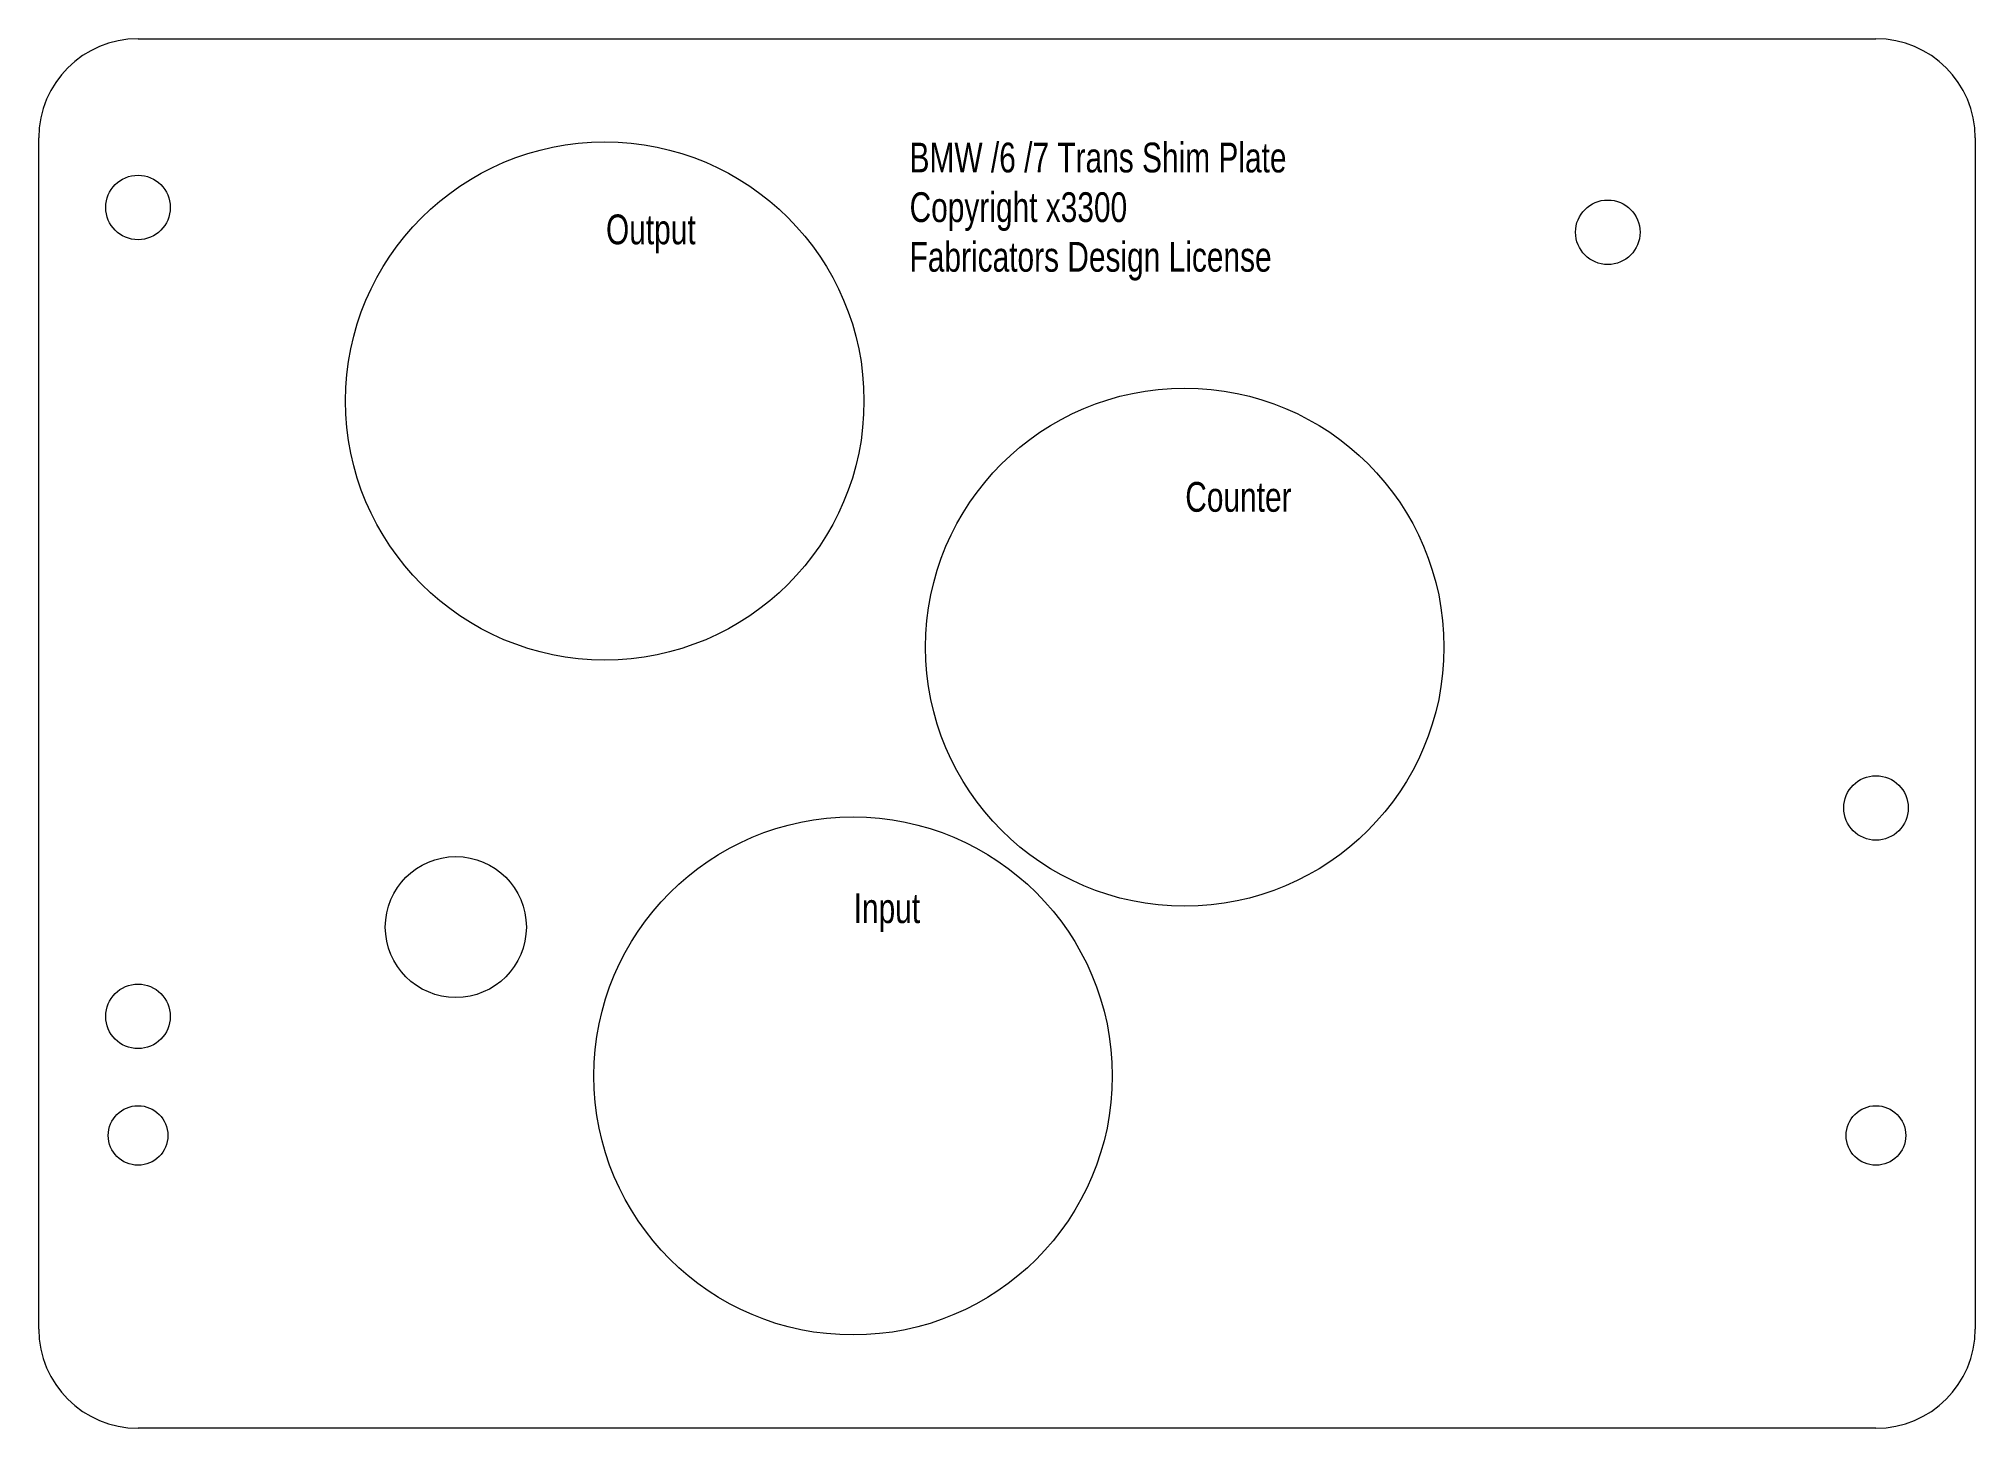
# Model space of a CAD drawing. Header units: millimetres. Extents: x 0 to 195, y 0 to 140.
import ezdxf

# ---------------------------------------------------------------- set-up
doc = ezdxf.new("R2010")
doc.units = ezdxf.units.MM
doc.layers.get('0').update_dxf_attribs({"linetype": 'CONTINUOUS', "lineweight": 0})
doc.layers.add('text', color=7, linetype='CONTINUOUS', lineweight=0)
doc.styles.get("Standard").update_dxf_attribs({"font": 'txt', "width": 0.75})

msp = doc.modelspace()

# ---------------------------------------------------------------- linework, layer by layer
for p, q in [((10, 140), (185, 140)), ((0, 10), (0, 130)), ((195, 130), (195, 10)), ((185, 0), (10, 0))]:
    msp.add_line(p, q)
for centre, radius in [((57, 103.5), 26.1), ((10, 123), 3.25), ((158, 120.5), 3.25), ((115.4, 78.7), 26.1), ((185, 62.5), 3.25), ((82, 35.5), 26.1), ((42, 50.5), 7.1), ((10, 41.5), 3.25), ((10, 29.5), 3), ((185, 29.5), 3)]:
    msp.add_circle(centre, radius)
for centre, start, end in [((10, 130), 90, 180), ((185, 130), 0, 90), ((10, 10), 180, 270), ((185, 10), 270, 0)]:
    msp.add_arc(centre, 10, start, end)

# ---------------------------------------------------------------- texts
at = {"layer": 'text', "char_height": 3, "width": 100, "attachment_point": 1}
for s, insert in [('BMW\\~/6\\~/7\\~Trans\\~Shim\\~Plate\\PCopyright\\~x3300\\PFabricators\\~Design\\~License', (87.69, 129.53)), ('Output', (57.12, 122.29)), ('Counter', (115.45, 95.34)), ('Input', (82.06, 53.9))]:
    msp.add_mtext(s, dxfattribs=dict(at, insert=insert))

doc.saveas('drawing.dxf')
